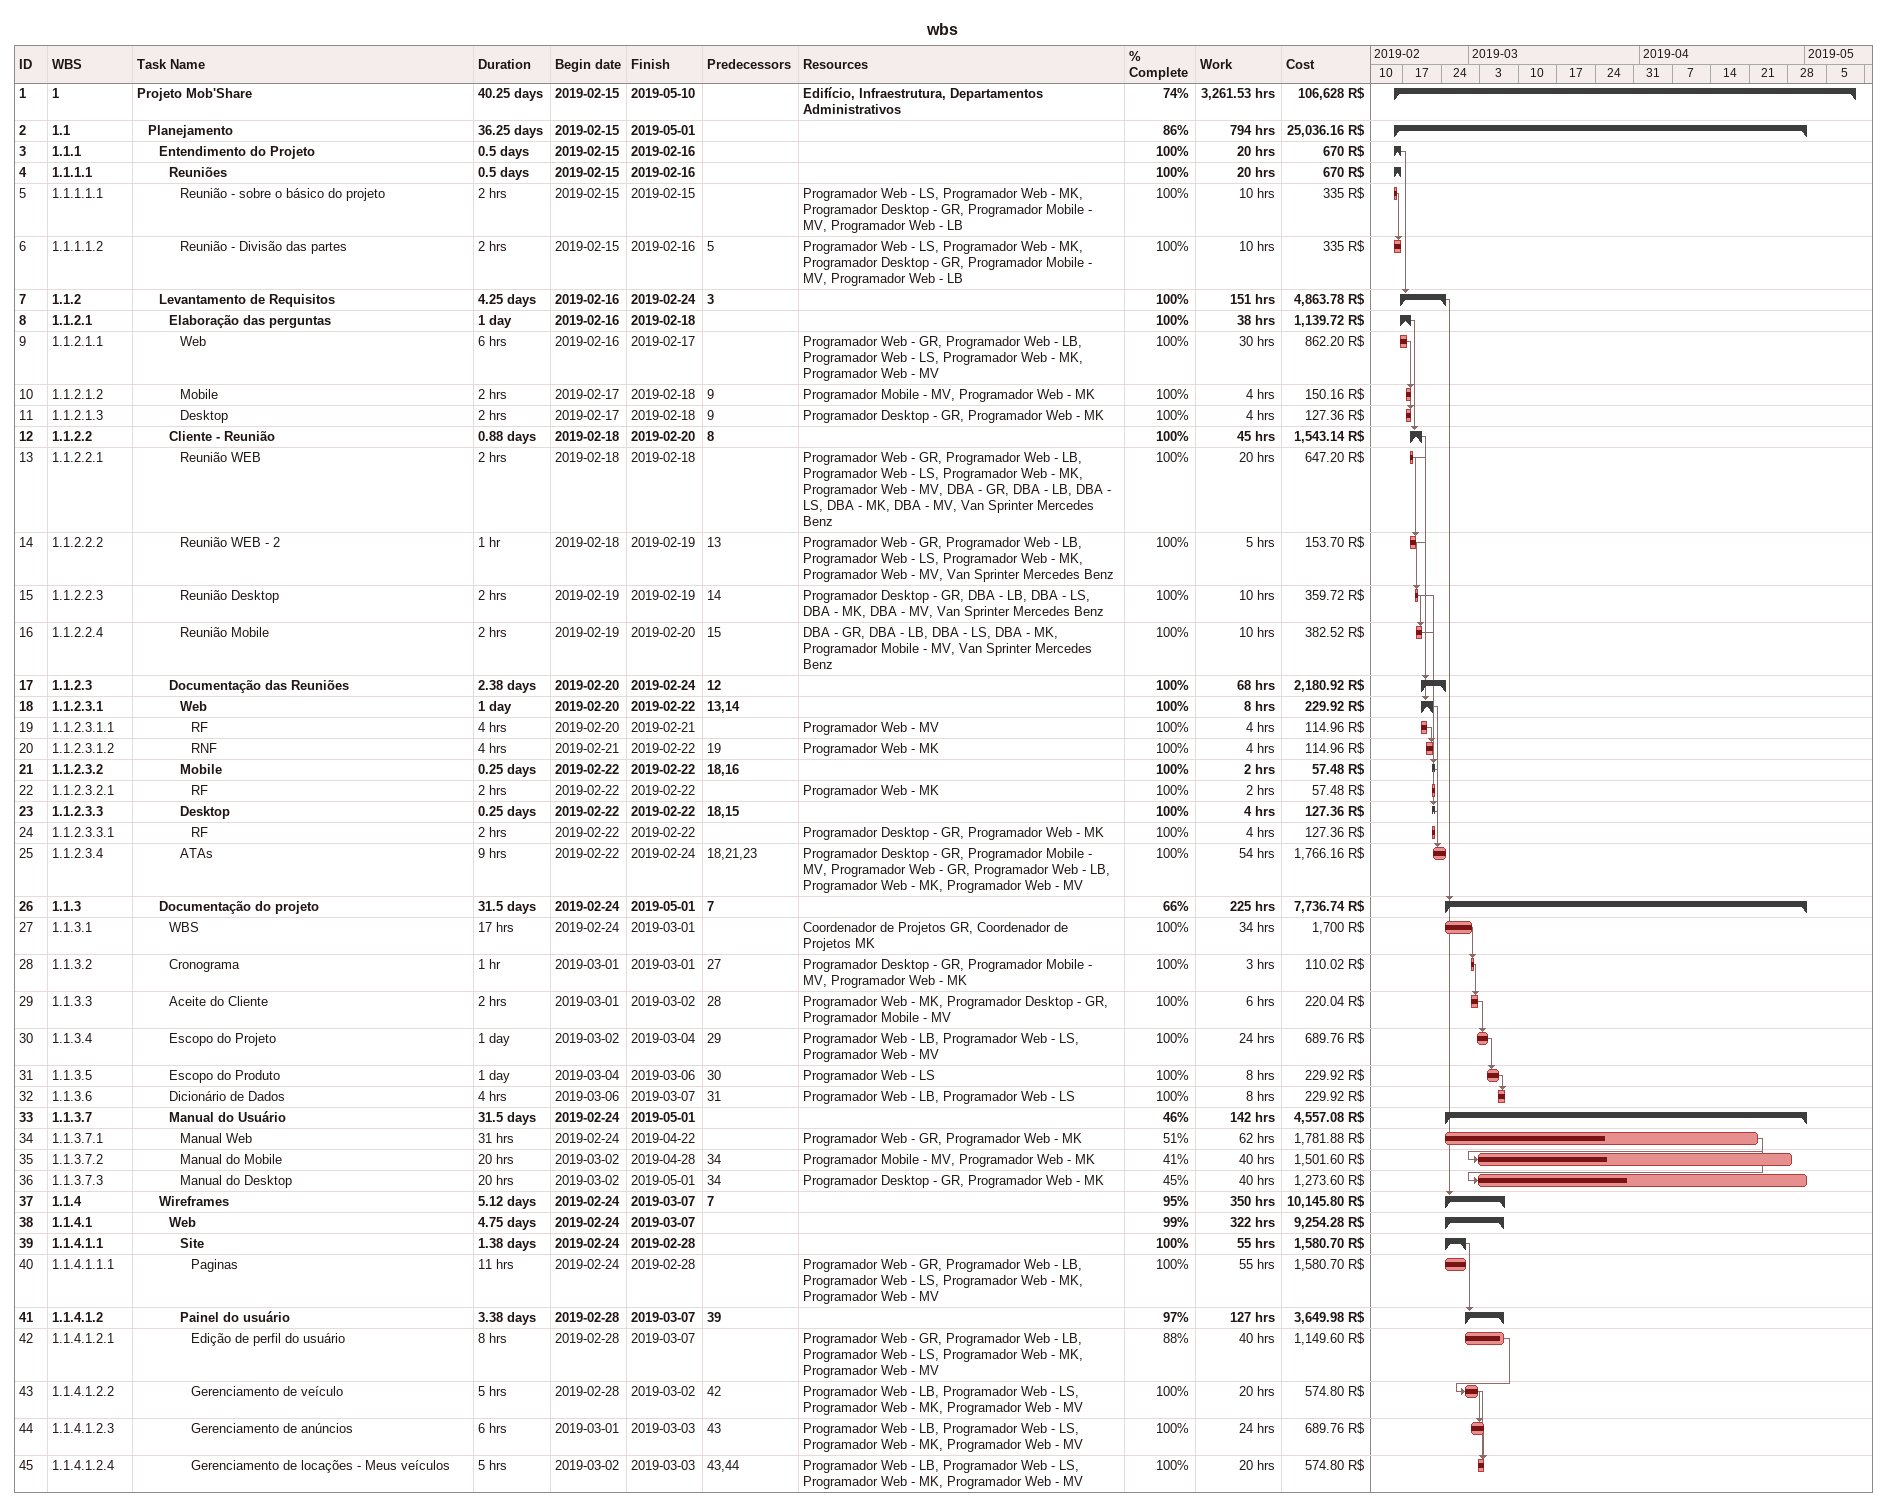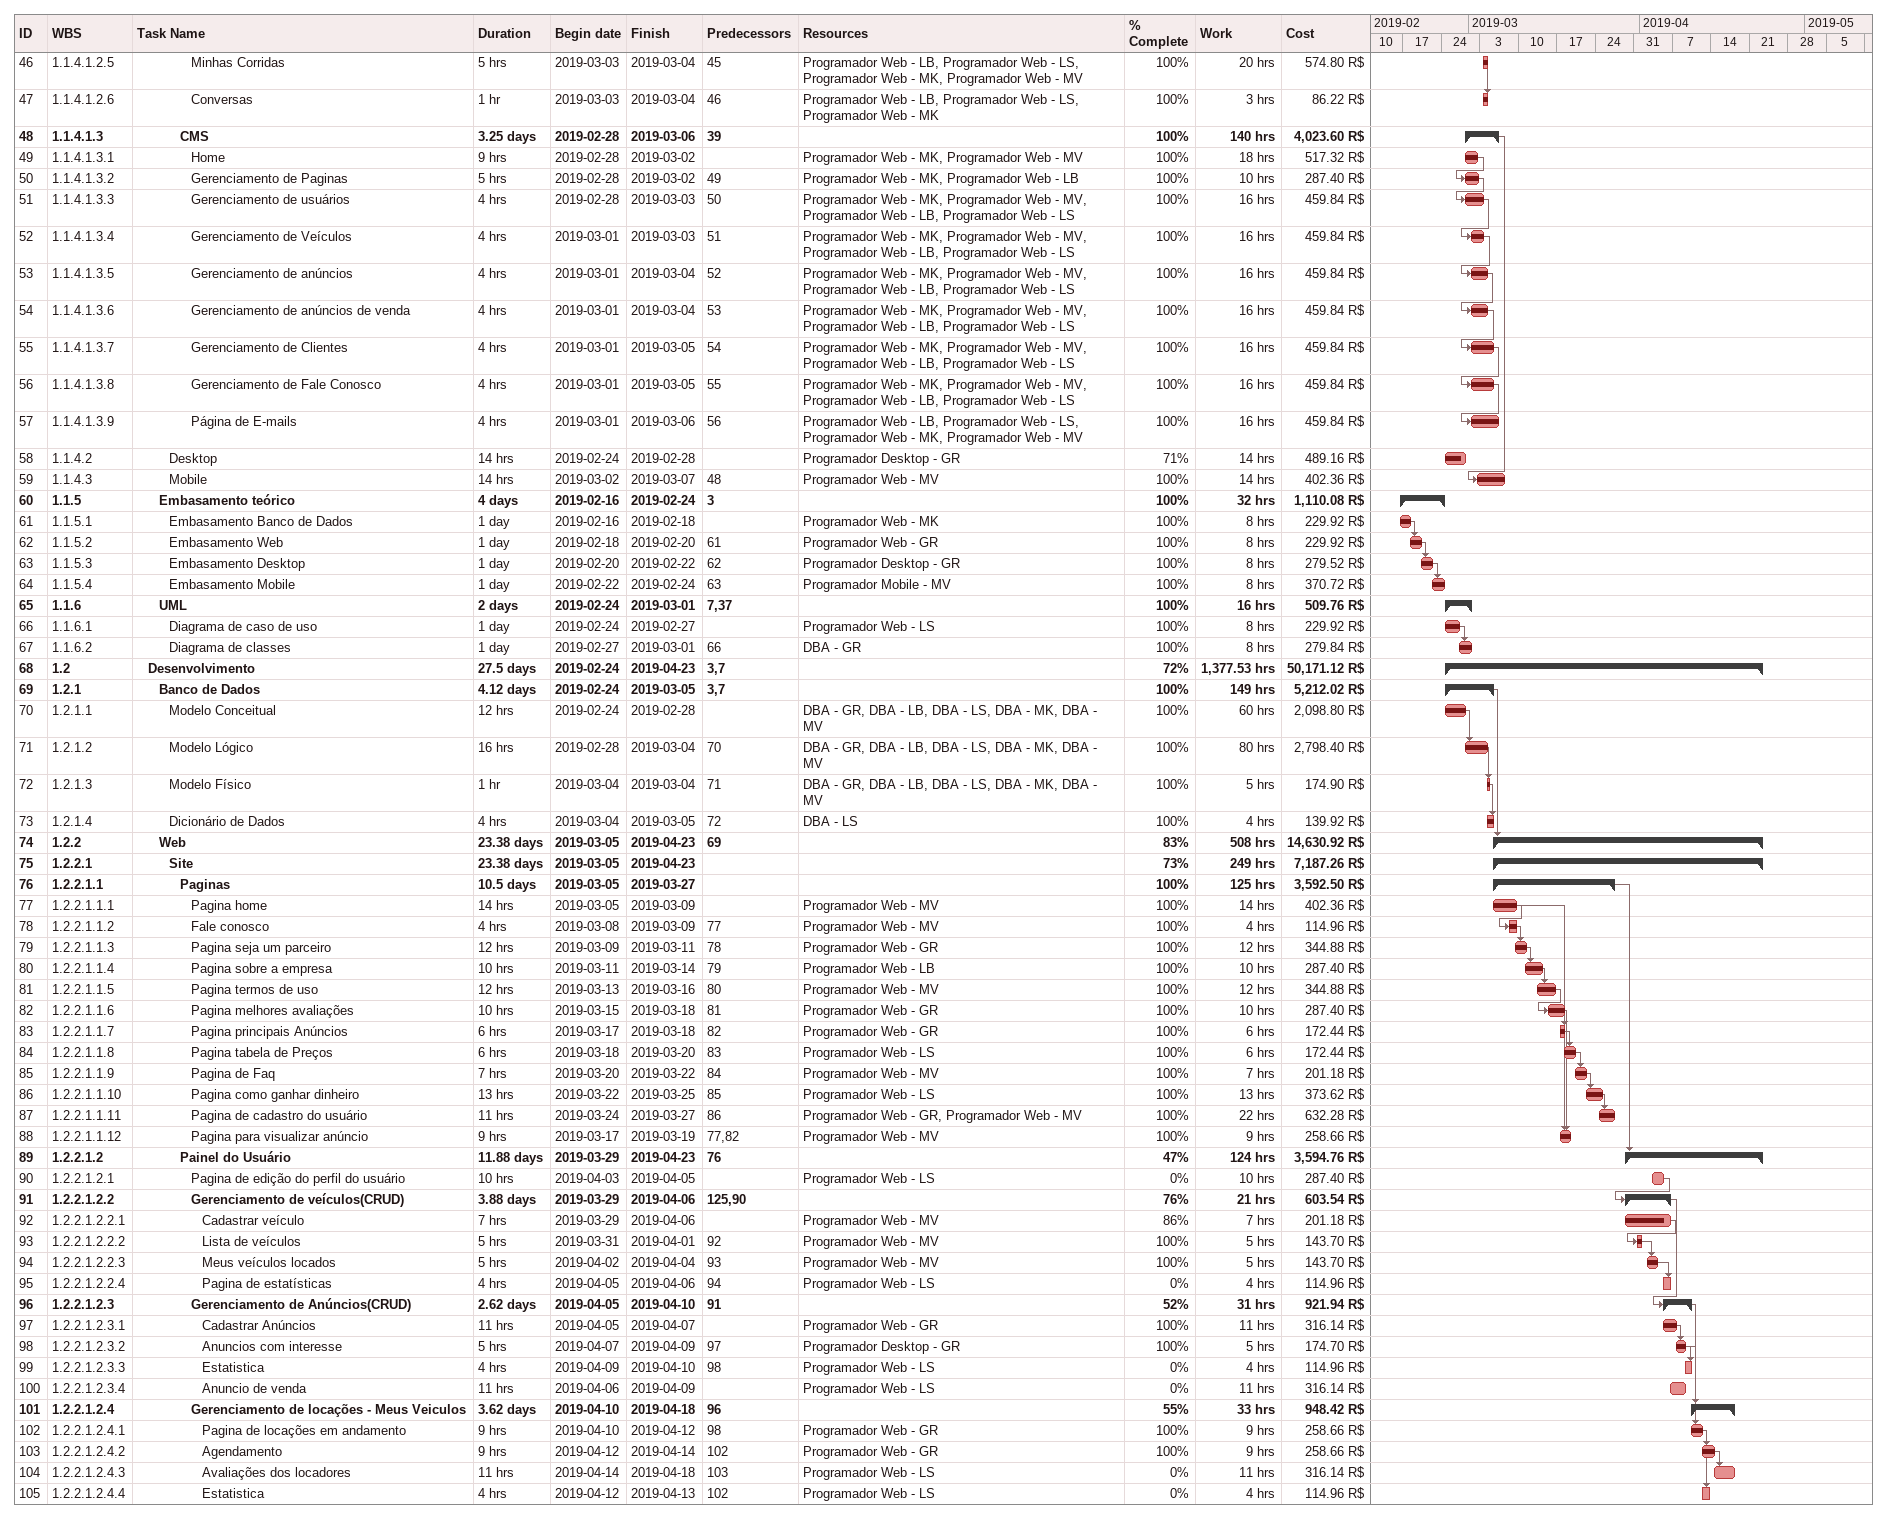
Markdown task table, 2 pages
wbs

| ID | WBS | Task | Duration | Start | Finish | Predecessors | Resources | % complete | Work (h) | Cost (R$) |
|---|---|---|---|---|---|---|---|---|---|---|
| 1 | 1 | **Projeto Mob'Share** | 40.25d | 2019-02-15 | 2019-05-10 |  | Edifício, Infraestrutura, Departamentos Administrativos | 74 | 3261.53 | 106628 |
| 2 | 1.1 | **Planejamento** | 36.25d | 2019-02-15 | 2019-05-01 |  |  | 86 | 794 | 25036.16 |
| 3 | 1.1.1 | **Entendimento do Projeto** | 0.5d | 2019-02-15 | 2019-02-16 |  |  | 100 | 20 | 670 |
| 4 | 1.1.1.1 | **Reuniões** | 0.5d | 2019-02-15 | 2019-02-16 |  |  | 100 | 20 | 670 |
| 5 | 1.1.1.1.1 | Reunião - sobre o básico do projeto | 2h | 2019-02-15 | 2019-02-15 |  | Programador Web - LS, Programador Web - MK, Programador Desktop - GR, Programador Mobile - MV, Programador Web - LB | 100 | 10 | 335 |
| 6 | 1.1.1.1.2 | Reunião - Divisão das partes | 2h | 2019-02-15 | 2019-02-16 | 5 | Programador Web - LS, Programador Web - MK, Programador Desktop - GR, Programador Mobile - MV, Programador Web - LB | 100 | 10 | 335 |
| 7 | 1.1.2 | **Levantamento de Requisitos** | 4.25d | 2019-02-16 | 2019-02-24 | 3 |  | 100 | 151 | 4863.78 |
| 8 | 1.1.2.1 | **Elaboração das perguntas** | 1d | 2019-02-16 | 2019-02-18 |  |  | 100 | 38 | 1139.72 |
| 9 | 1.1.2.1.1 | Web | 6h | 2019-02-16 | 2019-02-17 |  | Programador Web - GR, Programador Web - LB, Programador Web - LS, Programador Web - MK, Programador Web - MV | 100 | 30 | 862.20 |
| 10 | 1.1.2.1.2 | Mobile | 2h | 2019-02-17 | 2019-02-18 | 9 | Programador Mobile - MV, Programador Web - MK | 100 | 4 | 150.16 |
| 11 | 1.1.2.1.3 | Desktop | 2h | 2019-02-17 | 2019-02-18 | 9 | Programador Desktop - GR, Programador Web - MK | 100 | 4 | 127.36 |
| 12 | 1.1.2.2 | **Cliente - Reunião** | 0.88d | 2019-02-18 | 2019-02-20 | 8 |  | 100 | 45 | 1543.14 |
| 13 | 1.1.2.2.1 | Reunião WEB | 2h | 2019-02-18 | 2019-02-18 |  | Programador Web - GR, Programador Web - LB, Programador Web - LS, Programador Web - MK, Programador Web - MV, DBA - GR, DBA - LB, DBA - LS, DBA - MK, DBA - MV, Van Sprinter Mercedes Benz | 100 | 20 | 647.20 |
| 14 | 1.1.2.2.2 | Reunião WEB - 2 | 1h | 2019-02-18 | 2019-02-19 | 13 | Programador Web - GR, Programador Web - LB, Programador Web - LS, Programador Web - MK, Programador Web - MV, Van Sprinter Mercedes Benz | 100 | 5 | 153.70 |
| 15 | 1.1.2.2.3 | Reunião Desktop | 2h | 2019-02-19 | 2019-02-19 | 14 | Programador Desktop - GR, DBA - LB, DBA - LS, DBA - MK, DBA - MV, Van Sprinter Mercedes Benz | 100 | 10 | 359.72 |
| 16 | 1.1.2.2.4 | Reunião Mobile | 2h | 2019-02-19 | 2019-02-20 | 15 | DBA - GR, DBA - LB, DBA - LS, DBA - MK, Programador Mobile - MV, Van Sprinter Mercedes Benz | 100 | 10 | 382.52 |
| 17 | 1.1.2.3 | **Documentação das Reuniões** | 2.38d | 2019-02-20 | 2019-02-24 | 12 |  | 100 | 68 | 2180.92 |
| 18 | 1.1.2.3.1 | **Web** | 1d | 2019-02-20 | 2019-02-22 | 13, 14 |  | 100 | 8 | 229.92 |
| 19 | 1.1.2.3.1.1 | RF | 4h | 2019-02-20 | 2019-02-21 |  | Programador Web - MV | 100 | 4 | 114.96 |
| 20 | 1.1.2.3.1.2 | RNF | 4h | 2019-02-21 | 2019-02-22 | 19 | Programador Web - MK | 100 | 4 | 114.96 |
| 21 | 1.1.2.3.2 | **Mobile** | 0.25d | 2019-02-22 | 2019-02-22 | 18, 16 |  | 100 | 2 | 57.48 |
| 22 | 1.1.2.3.2.1 | RF | 2h | 2019-02-22 | 2019-02-22 |  | Programador Web - MK | 100 | 2 | 57.48 |
| 23 | 1.1.2.3.3 | **Desktop** | 0.25d | 2019-02-22 | 2019-02-22 | 18, 15 |  | 100 | 4 | 127.36 |
| 24 | 1.1.2.3.3.1 | RF | 2h | 2019-02-22 | 2019-02-22 |  | Programador Desktop - GR, Programador Web - MK | 100 | 4 | 127.36 |
| 25 | 1.1.2.3.4 | ATAs | 9h | 2019-02-22 | 2019-02-24 | 18, 21, 23 | Programador Desktop - GR, Programador Mobile - MV, Programador Web - GR, Programador Web - LB, Programador Web - MK, Programador Web - MV | 100 | 54 | 1766.16 |
| 26 | 1.1.3 | **Documentação do projeto** | 31.5d | 2019-02-24 | 2019-05-01 | 7 |  | 66 | 225 | 7736.74 |
| 27 | 1.1.3.1 | WBS | 17h | 2019-02-24 | 2019-03-01 |  | Coordenador de Projetos GR, Coordenador de Projetos MK | 100 | 34 | 1700 |
| 28 | 1.1.3.2 | Cronograma | 1h | 2019-03-01 | 2019-03-01 | 27 | Programador Desktop - GR, Programador Mobile - MV, Programador Web - MK | 100 | 3 | 110.02 |
| 29 | 1.1.3.3 | Aceite do Cliente | 2h | 2019-03-01 | 2019-03-02 | 28 | Programador Web - MK, Programador Desktop - GR, Programador Mobile - MV | 100 | 6 | 220.04 |
| 30 | 1.1.3.4 | Escopo do Projeto | 1d | 2019-03-02 | 2019-03-04 | 29 | Programador Web - LB, Programador Web - LS, Programador Web - MV | 100 | 24 | 689.76 |
| 31 | 1.1.3.5 | Escopo do Produto | 1d | 2019-03-04 | 2019-03-06 | 30 | Programador Web - LS | 100 | 8 | 229.92 |
| 32 | 1.1.3.6 | Dicionário de Dados | 4h | 2019-03-06 | 2019-03-07 | 31 | Programador Web - LB, Programador Web - LS | 100 | 8 | 229.92 |
| 33 | 1.1.3.7 | **Manual do Usuário** | 31.5d | 2019-02-24 | 2019-05-01 |  |  | 46 | 142 | 4557.08 |
| 34 | 1.1.3.7.1 | Manual Web | 31h | 2019-02-24 | 2019-04-22 |  | Programador Web - GR, Programador Web - MK | 51 | 62 | 1781.88 |
| 35 | 1.1.3.7.2 | Manual do Mobile | 20h | 2019-03-02 | 2019-04-28 | 34 | Programador Mobile - MV, Programador Web - MK | 41 | 40 | 1501.60 |
| 36 | 1.1.3.7.3 | Manual do Desktop | 20h | 2019-03-02 | 2019-05-01 | 34 | Programador Desktop - GR, Programador Web - MK | 45 | 40 | 1273.60 |
| 37 | 1.1.4 | **Wireframes** | 5.12d | 2019-02-24 | 2019-03-07 | 7 |  | 95 | 350 | 10145.80 |
| 38 | 1.1.4.1 | **Web** | 4.75d | 2019-02-24 | 2019-03-07 |  |  | 99 | 322 | 9254.28 |
| 39 | 1.1.4.1.1 | **Site** | 1.38d | 2019-02-24 | 2019-02-28 |  |  | 100 | 55 | 1580.70 |
| 40 | 1.1.4.1.1.1 | Paginas | 11h | 2019-02-24 | 2019-02-28 |  | Programador Web - GR, Programador Web - LB, Programador Web - LS, Programador Web - MK, Programador Web - MV | 100 | 55 | 1580.70 |
| 41 | 1.1.4.1.2 | **Painel do usuário** | 3.38d | 2019-02-28 | 2019-03-07 | 39 |  | 97 | 127 | 3649.98 |
| 42 | 1.1.4.1.2.1 | Edição de perfil do usuário | 8h | 2019-02-28 | 2019-03-07 |  | Programador Web - GR, Programador Web - LB, Programador Web - LS, Programador Web - MK, Programador Web - MV | 88 | 40 | 1149.60 |
| 43 | 1.1.4.1.2.2 | Gerenciamento de veículo | 5h | 2019-02-28 | 2019-03-02 | 42 | Programador Web - LB, Programador Web - LS, Programador Web - MK, Programador Web - MV | 100 | 20 | 574.80 |
| 44 | 1.1.4.1.2.3 | Gerenciamento de anúncios | 6h | 2019-03-01 | 2019-03-03 | 43 | Programador Web - LB, Programador Web - LS, Programador Web - MK, Programador Web - MV | 100 | 24 | 689.76 |
| 45 | 1.1.4.1.2.4 | Gerenciamento de locações - Meus veículos | 5h | 2019-03-02 | 2019-03-03 | 43, 44 | Programador Web - LB, Programador Web - LS, Programador Web - MK, Programador Web - MV | 100 | 20 | 574.80 |
| 46 | 1.1.4.1.2.5 | Minhas Corridas | 5h | 2019-03-03 | 2019-03-04 | 45 | Programador Web - LB, Programador Web - LS, Programador Web - MK, Programador Web - MV | 100 | 20 | 574.80 |
| 47 | 1.1.4.1.2.6 | Conversas | 1h | 2019-03-03 | 2019-03-04 | 46 | Programador Web - LB, Programador Web - LS, Programador Web - MK | 100 | 3 | 86.22 |
| 48 | 1.1.4.1.3 | **CMS** | 3.25d | 2019-02-28 | 2019-03-06 | 39 |  | 100 | 140 | 4023.60 |
| 49 | 1.1.4.1.3.1 | Home | 9h | 2019-02-28 | 2019-03-02 |  | Programador Web - MK, Programador Web - MV | 100 | 18 | 517.32 |
| 50 | 1.1.4.1.3.2 | Gerenciamento de Paginas | 5h | 2019-02-28 | 2019-03-02 | 49 | Programador Web - MK, Programador Web - LB | 100 | 10 | 287.40 |
| 51 | 1.1.4.1.3.3 | Gerenciamento de usuários | 4h | 2019-02-28 | 2019-03-03 | 50 | Programador Web - MK, Programador Web - MV, Programador Web - LB, Programador Web - LS | 100 | 16 | 459.84 |
| 52 | 1.1.4.1.3.4 | Gerenciamento de Veículos | 4h | 2019-03-01 | 2019-03-03 | 51 | Programador Web - MK, Programador Web - MV, Programador Web - LB, Programador Web - LS | 100 | 16 | 459.84 |
| 53 | 1.1.4.1.3.5 | Gerenciamento de anúncios | 4h | 2019-03-01 | 2019-03-04 | 52 | Programador Web - MK, Programador Web - MV, Programador Web - LB, Programador Web - LS | 100 | 16 | 459.84 |
| 54 | 1.1.4.1.3.6 | Gerenciamento de anúncios de venda | 4h | 2019-03-01 | 2019-03-04 | 53 | Programador Web - MK, Programador Web - MV, Programador Web - LB, Programador Web - LS | 100 | 16 | 459.84 |
| 55 | 1.1.4.1.3.7 | Gerenciamento de Clientes | 4h | 2019-03-01 | 2019-03-05 | 54 | Programador Web - MK, Programador Web - MV, Programador Web - LB, Programador Web - LS | 100 | 16 | 459.84 |
| 56 | 1.1.4.1.3.8 | Gerenciamento de Fale Conosco | 4h | 2019-03-01 | 2019-03-05 | 55 | Programador Web - MK, Programador Web - MV, Programador Web - LB, Programador Web - LS | 100 | 16 | 459.84 |
| 57 | 1.1.4.1.3.9 | Página de E-mails | 4h | 2019-03-01 | 2019-03-06 | 56 | Programador Web - LB, Programador Web - LS, Programador Web - MK, Programador Web - MV | 100 | 16 | 459.84 |
| 58 | 1.1.4.2 | Desktop | 14h | 2019-02-24 | 2019-02-28 |  | Programador Desktop - GR | 71 | 14 | 489.16 |
| 59 | 1.1.4.3 | Mobile | 14h | 2019-03-02 | 2019-03-07 | 48 | Programador Web - MV | 100 | 14 | 402.36 |
| 60 | 1.1.5 | **Embasamento teórico** | 4d | 2019-02-16 | 2019-02-24 | 3 |  | 100 | 32 | 1110.08 |
| 61 | 1.1.5.1 | Embasamento Banco de Dados | 1d | 2019-02-16 | 2019-02-18 |  | Programador Web - MK | 100 | 8 | 229.92 |
| 62 | 1.1.5.2 | Embasamento Web | 1d | 2019-02-18 | 2019-02-20 | 61 | Programador Web - GR | 100 | 8 | 229.92 |
| 63 | 1.1.5.3 | Embasamento Desktop | 1d | 2019-02-20 | 2019-02-22 | 62 | Programador Desktop - GR | 100 | 8 | 279.52 |
| 64 | 1.1.5.4 | Embasamento Mobile | 1d | 2019-02-22 | 2019-02-24 | 63 | Programador Mobile - MV | 100 | 8 | 370.72 |
| 65 | 1.1.6 | **UML** | 2d | 2019-02-24 | 2019-03-01 | 7, 37 |  | 100 | 16 | 509.76 |
| 66 | 1.1.6.1 | Diagrama de caso de uso | 1d | 2019-02-24 | 2019-02-27 |  | Programador Web - LS | 100 | 8 | 229.92 |
| 67 | 1.1.6.2 | Diagrama de classes | 1d | 2019-02-27 | 2019-03-01 | 66 | DBA - GR | 100 | 8 | 279.84 |
| 68 | 1.2 | **Desenvolvimento** | 27.5d | 2019-02-24 | 2019-04-23 | 3, 7 |  | 72 | 1377.53 | 50171.12 |
| 69 | 1.2.1 | **Banco de Dados** | 4.12d | 2019-02-24 | 2019-03-05 | 3, 7 |  | 100 | 149 | 5212.02 |
| 70 | 1.2.1.1 | Modelo Conceitual | 12h | 2019-02-24 | 2019-02-28 |  | DBA - GR, DBA - LB, DBA - LS, DBA - MK, DBA - MV | 100 | 60 | 2098.80 |
| 71 | 1.2.1.2 | Modelo Lógico | 16h | 2019-02-28 | 2019-03-04 | 70 | DBA - GR, DBA - LB, DBA - LS, DBA - MK, DBA - MV | 100 | 80 | 2798.40 |
| 72 | 1.2.1.3 | Modelo Físico | 1h | 2019-03-04 | 2019-03-04 | 71 | DBA - GR, DBA - LB, DBA - LS, DBA - MK, DBA - MV | 100 | 5 | 174.90 |
| 73 | 1.2.1.4 | Dicionário de Dados | 4h | 2019-03-04 | 2019-03-05 | 72 | DBA - LS | 100 | 4 | 139.92 |
| 74 | 1.2.2 | **Web** | 23.38d | 2019-03-05 | 2019-04-23 | 69 |  | 83 | 508 | 14630.92 |
| 75 | 1.2.2.1 | **Site** | 23.38d | 2019-03-05 | 2019-04-23 |  |  | 73 | 249 | 7187.26 |
| 76 | 1.2.2.1.1 | **Paginas** | 10.5d | 2019-03-05 | 2019-03-27 |  |  | 100 | 125 | 3592.50 |
| 77 | 1.2.2.1.1.1 | Pagina home | 14h | 2019-03-05 | 2019-03-09 |  | Programador Web - MV | 100 | 14 | 402.36 |
| 78 | 1.2.2.1.1.2 | Fale conosco | 4h | 2019-03-08 | 2019-03-09 | 77 | Programador Web - MV | 100 | 4 | 114.96 |
| 79 | 1.2.2.1.1.3 | Pagina seja um parceiro | 12h | 2019-03-09 | 2019-03-11 | 78 | Programador Web - GR | 100 | 12 | 344.88 |
| 80 | 1.2.2.1.1.4 | Pagina sobre a empresa | 10h | 2019-03-11 | 2019-03-14 | 79 | Programador Web - LB | 100 | 10 | 287.40 |
| 81 | 1.2.2.1.1.5 | Pagina termos de uso | 12h | 2019-03-13 | 2019-03-16 | 80 | Programador Web - MV | 100 | 12 | 344.88 |
| 82 | 1.2.2.1.1.6 | Pagina melhores avaliações | 10h | 2019-03-15 | 2019-03-18 | 81 | Programador Web - GR | 100 | 10 | 287.40 |
| 83 | 1.2.2.1.1.7 | Pagina principais Anúncios | 6h | 2019-03-17 | 2019-03-18 | 82 | Programador Web - GR | 100 | 6 | 172.44 |
| 84 | 1.2.2.1.1.8 | Pagina tabela de Preços | 6h | 2019-03-18 | 2019-03-20 | 83 | Programador Web - LS | 100 | 6 | 172.44 |
| 85 | 1.2.2.1.1.9 | Pagina de Faq | 7h | 2019-03-20 | 2019-03-22 | 84 | Programador Web - MV | 100 | 7 | 201.18 |
| 86 | 1.2.2.1.1.10 | Pagina como ganhar dinheiro | 13h | 2019-03-22 | 2019-03-25 | 85 | Programador Web - LS | 100 | 13 | 373.62 |
| 87 | 1.2.2.1.1.11 | Pagina de cadastro do usuário | 11h | 2019-03-24 | 2019-03-27 | 86 | Programador Web - GR, Programador Web - MV | 100 | 22 | 632.28 |
| 88 | 1.2.2.1.1.12 | Pagina para visualizar anúncio | 9h | 2019-03-17 | 2019-03-19 | 77, 82 | Programador Web - MV | 100 | 9 | 258.66 |
| 89 | 1.2.2.1.2 | **Painel do Usuário** | 11.88d | 2019-03-29 | 2019-04-23 | 76 |  | 47 | 124 | 3594.76 |
| 90 | 1.2.2.1.2.1 | Pagina de edição do perfil do usuário | 10h | 2019-04-03 | 2019-04-05 |  | Programador Web - LS | 0 | 10 | 287.40 |
| 91 | 1.2.2.1.2.2 | **Gerenciamento de veículos(CRUD)** | 3.88d | 2019-03-29 | 2019-04-06 | 125, 90 |  | 76 | 21 | 603.54 |
| 92 | 1.2.2.1.2.2.1 | Cadastrar veículo | 7h | 2019-03-29 | 2019-04-06 |  | Programador Web - MV | 86 | 7 | 201.18 |
| 93 | 1.2.2.1.2.2.2 | Lista de veículos | 5h | 2019-03-31 | 2019-04-01 | 92 | Programador Web - MV | 100 | 5 | 143.70 |
| 94 | 1.2.2.1.2.2.3 | Meus veículos locados | 5h | 2019-04-02 | 2019-04-04 | 93 | Programador Web - MV | 100 | 5 | 143.70 |
| 95 | 1.2.2.1.2.2.4 | Pagina de estatísticas | 4h | 2019-04-05 | 2019-04-06 | 94 | Programador Web - LS | 0 | 4 | 114.96 |
| 96 | 1.2.2.1.2.3 | **Gerenciamento de Anúncios(CRUD)** | 2.62d | 2019-04-05 | 2019-04-10 | 91 |  | 52 | 31 | 921.94 |
| 97 | 1.2.2.1.2.3.1 | Cadastrar Anúncios | 11h | 2019-04-05 | 2019-04-07 |  | Programador Web - GR | 100 | 11 | 316.14 |
| 98 | 1.2.2.1.2.3.2 | Anuncios com interesse | 5h | 2019-04-07 | 2019-04-09 | 97 | Programador Desktop - GR | 100 | 5 | 174.70 |
| 99 | 1.2.2.1.2.3.3 | Estatistica | 4h | 2019-04-09 | 2019-04-10 | 98 | Programador Web - LS | 0 | 4 | 114.96 |
| 100 | 1.2.2.1.2.3.4 | Anuncio de venda | 11h | 2019-04-06 | 2019-04-09 |  | Programador Web - LS | 0 | 11 | 316.14 |
| 101 | 1.2.2.1.2.4 | **Gerenciamento de locações - Meus Veiculos** | 3.62d | 2019-04-10 | 2019-04-18 | 96 |  | 55 | 33 | 948.42 |
| 102 | 1.2.2.1.2.4.1 | Pagina de locações em andamento | 9h | 2019-04-10 | 2019-04-12 | 98 | Programador Web - GR | 100 | 9 | 258.66 |
| 103 | 1.2.2.1.2.4.2 | Agendamento | 9h | 2019-04-12 | 2019-04-14 | 102 | Programador Web - GR | 100 | 9 | 258.66 |
| 104 | 1.2.2.1.2.4.3 | Avaliações dos locadores | 11h | 2019-04-14 | 2019-04-18 | 103 | Programador Web - LS | 0 | 11 | 316.14 |
| 105 | 1.2.2.1.2.4.4 | Estatistica | 4h | 2019-04-12 | 2019-04-13 | 102 | Programador Web - LS | 0 | 4 | 114.96 |
